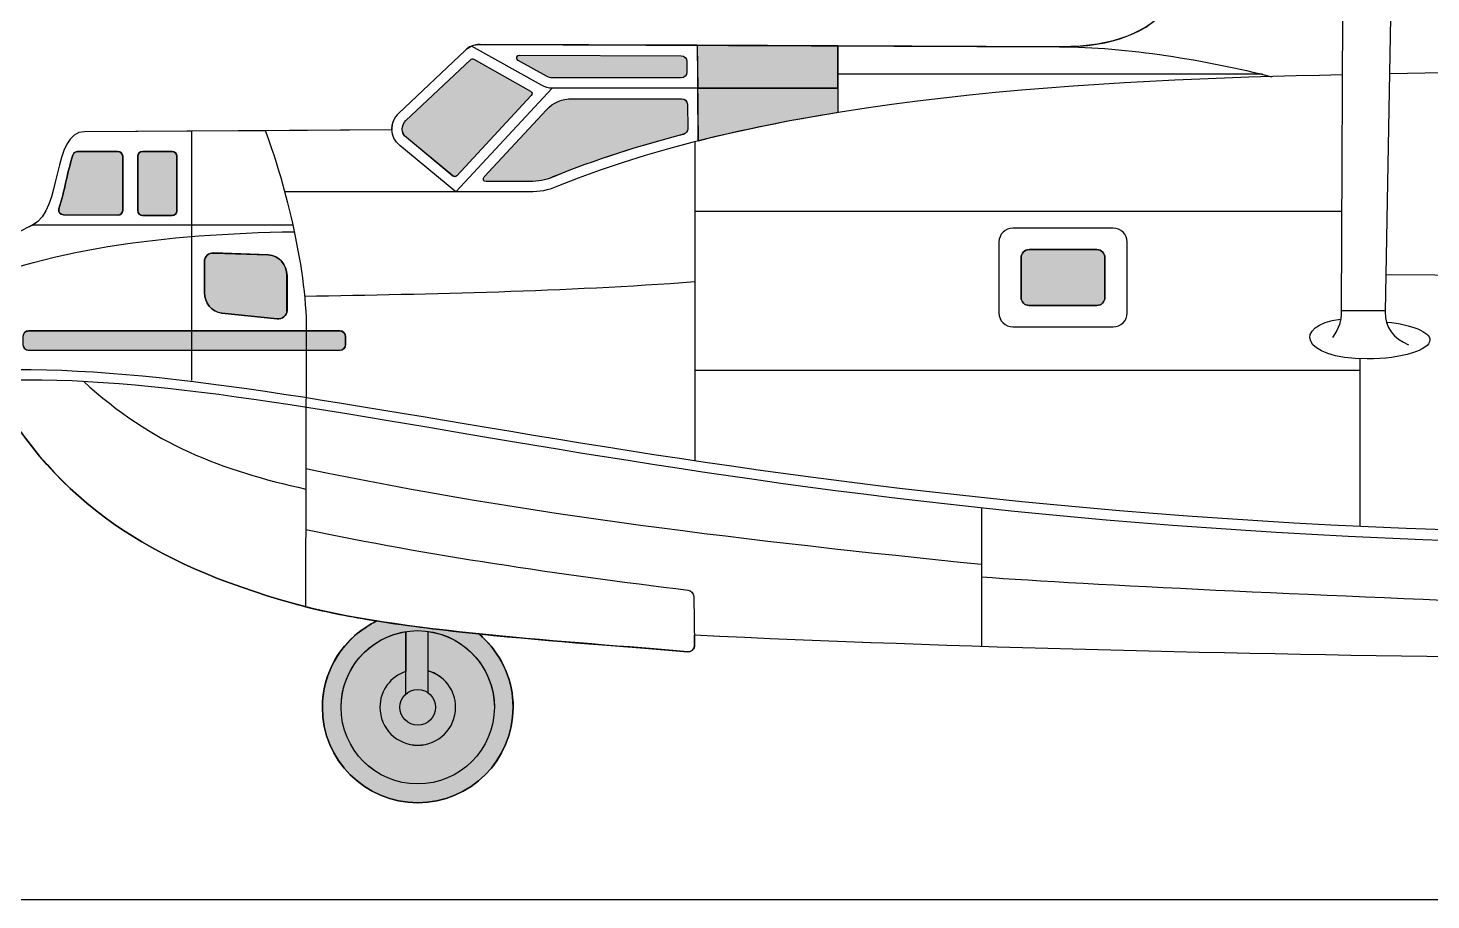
# Model space of a CAD drawing. Extents: x 65 to 351, y 40 to 244.
# Drawn here: x 104.8 to 127.58, y 197.93 to 212.08 of the extents above; entities that cross this region are included whole.
import ezdxf

# ---------------------------------------------------------------- set-up
doc = ezdxf.new("R2010")
doc.units = 0
doc.header["$MEASUREMENT"] = 0
doc.layers.add('4-VIEW', color=7, linetype='CONTINUOUS')
doc.layers.add('SOLIDS', color=7, linetype='CONTINUOUS')

msp = doc.modelspace()

# ---------------------------------------------------------------- hatches: boundary and pattern name
at = {"layer": 'SOLIDS'}
h = msp.add_hatch(color=7, dxfattribs=at)
edge = h.paths.add_edge_path()
edge.add_spline(control_points=[(115.406, 211.633), (115.406, 211.633), (112.783, 211.643), (112.783, 211.643), (112.736, 211.643), (112.719, 211.58), (112.76, 211.556), (112.76, 211.556), (113.22, 211.299), (113.22, 211.299), (113.251, 211.281), (113.278, 211.273), (113.314, 211.273), (113.314, 211.273), (115.405, 211.273), (115.405, 211.273), (115.456, 211.273), (115.498, 211.315), (115.498, 211.365), (115.498, 211.365), (115.498, 211.54), (115.498, 211.54), (115.498, 211.591), (115.457, 211.633), (115.406, 211.633)], knot_values=[0, 0, 0, 0, 1, 1, 1, 2, 2, 2, 3, 3, 3, 4, 4, 4, 5, 5, 5, 6, 6, 6, 7, 7, 7, 8, 8, 8, 8], degree=3, periodic=1)
msp.add_hatch(color=7, dxfattribs=at).paths.add_polyline_path([(117.951, 211.792), (115.667, 211.801), (115.674, 211.104), (117.951, 211.104), (117.951, 211.337)])
h = msp.add_hatch(color=7, dxfattribs=at)
edge = h.paths.add_edge_path()
edge.add_spline(control_points=[(121.547, 211.777), (121.55, 211.777), (121.554, 211.777), (121.557, 211.777), (121.554, 211.777), (121.55, 211.777), (121.547, 211.777)], knot_values=[0, 0, 0, 0, 1, 1, 1, 2, 2, 2, 2], degree=3, periodic=1)
h = msp.add_hatch(color=7, dxfattribs=at)
edge = h.paths.add_edge_path()
edge.add_spline(control_points=[(111.984, 211.568), (111.984, 211.568), (110.935, 210.579), (110.935, 210.579), (110.854, 210.502), (110.858, 210.374), (110.944, 210.303), (110.944, 210.303), (111.698, 209.68), (111.698, 209.68), (111.717, 209.664), (111.744, 209.666), (111.761, 209.685), (111.761, 209.685), (112.972, 210.985), (112.972, 210.985), (112.992, 211.007), (112.987, 211.042), (112.961, 211.057), (112.961, 211.057), (112.039, 211.575), (112.039, 211.575), (112.021, 211.584), (111.999, 211.582), (111.984, 211.568)], knot_values=[0, 0, 0, 0, 1, 1, 1, 2, 2, 2, 3, 3, 3, 4, 4, 4, 5, 5, 5, 6, 6, 6, 7, 7, 7, 8, 8, 8, 8], degree=3, periodic=1)
h = msp.add_hatch(color=7, dxfattribs=at)
edge = h.paths.add_edge_path()
edge.add_spline(control_points=[(113.219, 210.754), (113.219, 210.754), (112.207, 209.667), (112.207, 209.667), (112.179, 209.638), (112.2, 209.59), (112.241, 209.59), (112.241, 209.59), (112.946, 209.59), (112.946, 209.59), (113.082, 209.59), (113.199, 209.613), (113.324, 209.664), (114.011, 209.946), (114.724, 210.17), (115.442, 210.356), (115.484, 210.367), (115.511, 210.404), (115.511, 210.447), (115.511, 210.447), (115.507, 210.844), (115.507, 210.844), (115.506, 210.894), (115.465, 210.935), (115.415, 210.935), (115.415, 210.935), (113.634, 210.935), (113.634, 210.935), (113.471, 210.935), (113.33, 210.874), (113.219, 210.754)], knot_values=[0, 0, 0, 0, 1, 1, 1, 2, 2, 2, 3, 3, 3, 4, 4, 4, 5, 5, 5, 6, 6, 6, 7, 7, 7, 8, 8, 8, 9, 9, 9, 10, 10, 10, 10], degree=3, periodic=1)
h = msp.add_hatch(color=7, dxfattribs=at)
edge = h.paths.add_edge_path()
edge.add_spline(control_points=[(117.951, 211.104), (117.951, 211.104), (115.674, 211.104), (115.674, 211.104), (115.674, 211.104), (115.682, 210.248), (115.682, 210.248), (116.412, 210.432), (117.174, 210.584), (117.951, 210.71), (117.951, 210.71), (117.951, 211.104), (117.951, 211.104)], knot_values=[0, 0, 0, 0, 1, 1, 1, 2, 2, 2, 3, 3, 3, 4, 4, 4, 4], degree=3, periodic=1)
h = msp.add_hatch(color=7, dxfattribs=at)
edge = h.paths.add_edge_path()
edge.add_spline(control_points=[(105.531, 210.02), (105.437, 209.744), (105.396, 209.435), (105.302, 209.147), (105.286, 209.099), (105.326, 209.051), (105.376, 209.051), (105.376, 209.051), (106.261, 209.044), (106.261, 209.044), (106.304, 209.043), (106.338, 209.078), (106.338, 209.121), (106.338, 209.121), (106.338, 210), (106.338, 210), (106.338, 210.043), (106.304, 210.077), (106.261, 210.077), (106.261, 210.077), (105.605, 210.077), (105.605, 210.077), (105.57, 210.077), (105.542, 210.053), (105.531, 210.02)], knot_values=[0, 0, 0, 0, 1, 1, 1, 2, 2, 2, 3, 3, 3, 4, 4, 4, 5, 5, 5, 6, 6, 6, 7, 7, 7, 8, 8, 8, 8], degree=3, periodic=1)
h = msp.add_hatch(color=7, dxfattribs=at)
edge = h.paths.add_edge_path()
edge.add_spline(control_points=[(107.14, 210.077), (107.14, 210.077), (106.659, 210.077), (106.659, 210.077), (106.617, 210.077), (106.582, 210.043), (106.582, 210), (106.582, 210), (106.582, 209.118), (106.582, 209.118), (106.582, 209.075), (106.616, 209.041), (106.658, 209.041), (106.658, 209.041), (107.139, 209.037), (107.139, 209.037), (107.182, 209.037), (107.217, 209.071), (107.217, 209.114), (107.217, 209.114), (107.217, 210), (107.217, 210), (107.217, 210.043), (107.182, 210.077), (107.14, 210.077)], knot_values=[0, 0, 0, 0, 1, 1, 1, 2, 2, 2, 3, 3, 3, 4, 4, 4, 5, 5, 5, 6, 6, 6, 7, 7, 7, 8, 8, 8, 8], degree=3, periodic=1)
h = msp.add_hatch(color=7, dxfattribs=at)
edge = h.paths.add_edge_path()
edge.add_spline(control_points=[(107.665, 208.292), (107.665, 208.292), (107.665, 207.788), (107.665, 207.788), (107.665, 207.622), (107.781, 207.472), (107.946, 207.455), (107.946, 207.455), (108.844, 207.362), (108.844, 207.362), (108.929, 207.353), (109.006, 207.412), (109.006, 207.498), (109.006, 207.498), (109.006, 208.064), (109.006, 208.064), (109.006, 208.238), (108.876, 208.395), (108.702, 208.4), (108.702, 208.4), (107.817, 208.43), (107.817, 208.43), (107.735, 208.433), (107.665, 208.375), (107.665, 208.292)], knot_values=[0, 0, 0, 0, 1, 1, 1, 2, 2, 2, 3, 3, 3, 4, 4, 4, 5, 5, 5, 6, 6, 6, 7, 7, 7, 8, 8, 8, 8], degree=3, periodic=1)
h = msp.add_hatch(color=7, dxfattribs=at)
edge = h.paths.add_edge_path()
edge.add_spline(control_points=[(121.053, 208.485), (120.982, 208.485), (120.924, 208.427), (120.924, 208.356), (120.924, 208.356), (120.924, 207.709), (120.924, 207.709), (120.924, 207.639), (120.982, 207.581), (121.053, 207.581), (121.053, 207.581), (122.156, 207.581), (122.156, 207.581), (122.227, 207.581), (122.285, 207.639), (122.285, 207.709), (122.285, 207.709), (122.285, 208.356), (122.285, 208.356), (122.285, 208.427), (122.227, 208.485), (122.156, 208.485), (122.156, 208.485), (121.053, 208.485), (121.053, 208.485)], knot_values=[0, 0, 0, 0, 1, 1, 1, 2, 2, 2, 3, 3, 3, 4, 4, 4, 5, 5, 5, 6, 6, 6, 7, 7, 7, 8, 8, 8, 8], degree=3, periodic=1)
h = msp.add_hatch(color=7, dxfattribs=at)
edge = h.paths.add_edge_path()
edge.add_spline(control_points=[(107.457, 207.166), (107.457, 207.166), (104.811, 207.166), (104.811, 207.166), (104.761, 207.166), (104.72, 207.125), (104.72, 207.075), (104.72, 207.075), (104.72, 206.943), (104.72, 206.943), (104.72, 206.892), (104.761, 206.851), (104.811, 206.851), (104.811, 206.851), (107.457, 206.851), (107.457, 206.851), (107.457, 206.851), (109.318, 206.851), (109.318, 206.851), (109.318, 206.851), (109.864, 206.851), (109.864, 206.851), (109.914, 206.851), (109.955, 206.892), (109.955, 206.943), (109.955, 206.943), (109.955, 207.075), (109.955, 207.075), (109.955, 207.125), (109.914, 207.166), (109.864, 207.166), (109.864, 207.166), (109.319, 207.166), (109.319, 207.166), (109.319, 207.166), (107.457, 207.166), (107.457, 207.166)], knot_values=[0, 0, 0, 0, 1, 1, 1, 2, 2, 2, 3, 3, 3, 4, 4, 4, 5, 5, 5, 6, 6, 6, 7, 7, 7, 8, 8, 8, 9, 9, 9, 10, 10, 10, 11, 11, 11, 12, 12, 12, 12], degree=3, periodic=1)
h = msp.add_hatch(color=7, dxfattribs=at)
edge = h.paths.add_edge_path()
edge.add_spline(control_points=[(110.3, 202.366), (109.867, 202.091), (109.58, 201.608), (109.58, 201.058), (109.58, 200.202), (110.273, 199.509), (111.128, 199.509), (111.984, 199.509), (112.677, 200.202), (112.677, 201.058), (112.677, 201.488), (112.502, 201.877), (112.218, 202.158), (112.201, 202.175), (112.166, 202.212), (112.131, 202.248), (112.126, 202.248), (112.122, 202.249), (112.118, 202.249), (111.546, 202.308), (110.982, 202.377), (110.461, 202.46), (110.405, 202.429), (110.336, 202.389), (110.3, 202.366)], knot_values=[0, 0, 0, 0, 1, 1, 1, 2, 2, 2, 3, 3, 3, 4, 4, 4, 5, 5, 5, 6, 6, 6, 7, 7, 7, 8, 8, 8, 8], degree=3, periodic=1)
h = msp.add_hatch(color=7, dxfattribs=at)
edge = h.paths.add_edge_path()
edge.add_spline(control_points=[(110.934, 202.286), (110.34, 202.193), (109.884, 201.678), (109.884, 201.058), (109.884, 200.371), (110.442, 199.814), (111.128, 199.814), (111.816, 199.814), (112.372, 200.371), (112.372, 201.058), (112.372, 201.688), (111.904, 202.208), (111.296, 202.289), (111.296, 202.289), (111.296, 201.649), (111.296, 201.649), (111.554, 201.576), (111.743, 201.338), (111.743, 201.058), (111.743, 200.718), (111.468, 200.443), (111.128, 200.443), (110.789, 200.443), (110.514, 200.718), (110.514, 201.058), (110.514, 201.329), (110.69, 201.559), (110.934, 201.641), (110.934, 201.641), (110.934, 202.286), (110.934, 202.286)], knot_values=[0, 0, 0, 0, 1, 1, 1, 2, 2, 2, 3, 3, 3, 4, 4, 4, 5, 5, 5, 6, 6, 6, 7, 7, 7, 8, 8, 8, 9, 9, 9, 10, 10, 10, 10], degree=3, periodic=1)

# ---------------------------------------------------------------- linework, layer by layer
at = {"layer": '4-VIEW', "color": 7}
for points in [[(115.667, 211.801), (115.682, 210.243)], [(117.951, 211.792), (117.951, 210.705)], [(133.584, 211.465), (126.905, 211.336)], [(117.951, 211.338), (124.845, 211.338)], [(111.746, 209.421), (113.313, 211.104)], [(107.457, 210.409), (107.457, 206.362)], [(115.626, 210.23), (115.626, 205.063)], [(115.626, 209.109), (126.127, 209.109)], [(104.878, 208.886), (109.113, 208.886)], [(126.844, 208.084), (129.227, 208.066)], [(126.119, 207.495), (126.833, 207.495)], [(126.425, 206.715), (126.425, 203.998)], [(115.626, 206.53), (126.425, 206.53)], [(120.28, 204.297), (120.28, 202.052)], [(110.934, 201.272), (110.934, 202.29)], [(111.296, 201.293), (111.296, 202.289)], [(181.752, 197.932), (103.375, 197.932)]]:
    msp.add_lwpolyline(points, dxfattribs=at)
for points in [[(121.547, 211.778), (123.312, 211.768), (123.75, 212.745), (124.096, 214.238)], [(103.496, 207.777), (105.032, 208.5), (107.021, 208.742), (109.123, 208.777)], [(109.29, 207.731), (111.378, 207.766), (113.498, 207.809), (115.626, 207.966)], [(105.702, 206.351), (106.817, 205.316), (107.95, 204.905), (109.312, 204.599)], [(109.313, 204.936), (112.882, 204.176), (116.574, 203.759), (120.28, 203.38)], [(120.28, 203.175), (122.055, 203.045), (125.741, 202.876), (129.003, 202.75)], [(115.62, 202.232), (119.986, 202.026), (124.362, 201.926), (128.742, 201.869)]]:
    msp.add_open_spline(points, degree=3, dxfattribs=at)
for points, knots in [([(126.148, 213.529), (126.148, 213.529), (126.119, 207.495), (126.119, 207.495), (126.119, 207.301), (126.095, 207.231), (125.977, 207.059)], [0, 0, 0, 0, 1, 1, 1, 2, 2, 2, 2]), ([(126.945, 213.449), (126.945, 213.449), (126.832, 207.48), (126.832, 207.48), (126.828, 207.22), (126.975, 207.043), (127.215, 206.939)], [0, 0, 0, 0, 1, 1, 1, 2, 2, 2, 2]), ([(111.746, 209.421), (111.746, 209.421), (110.836, 210.173), (110.836, 210.173), (110.672, 210.309), (110.664, 210.556), (110.819, 210.702), (110.819, 210.702), (111.898, 211.719), (111.898, 211.719), (111.966, 211.783), (112.047, 211.815), (112.141, 211.815), (112.141, 211.815), (121.547, 211.778), (121.547, 211.778), (122.63, 211.774), (123.942, 211.562), (124.989, 211.292)], [0, 0, 0, 0, 1, 1, 1, 2, 2, 2, 3, 3, 3, 4, 4, 4, 5, 5, 5, 6, 6, 6, 6]), ([(117.951, 211.104), (117.951, 211.104), (113.313, 211.104), (113.313, 211.104), (113.249, 211.104), (113.193, 211.12), (113.137, 211.152), (113.137, 211.152), (112.003, 211.788), (112.003, 211.788)], [0, 0, 0, 0, 1, 1, 1, 2, 2, 2, 3, 3, 3, 3]), ([(115.498, 211.366), (115.498, 211.366), (115.498, 211.541), (115.498, 211.541), (115.498, 211.592), (115.456, 211.633), (115.406, 211.633), (115.406, 211.633), (112.783, 211.644), (112.783, 211.644), (112.736, 211.644), (112.719, 211.58), (112.76, 211.557), (112.76, 211.557), (113.22, 211.299), (113.22, 211.299), (113.251, 211.282), (113.278, 211.273), (113.313, 211.273), (113.313, 211.273), (115.405, 211.273), (115.405, 211.273), (115.456, 211.273), (115.498, 211.315), (115.498, 211.366), (115.498, 211.366), (115.498, 211.366), (115.498, 211.366)], [0, 0, 0, 0, 1, 1, 1, 2, 2, 2, 3, 3, 3, 4, 4, 4, 5, 5, 5, 6, 6, 6, 7, 7, 7, 8, 8, 8, 9, 9, 9, 9]), ([(111.761, 209.685), (111.761, 209.685), (112.972, 210.985), (112.972, 210.985), (112.992, 211.007), (112.987, 211.042), (112.961, 211.057), (112.961, 211.057), (112.038, 211.575), (112.038, 211.575), (112.021, 211.585), (111.999, 211.582), (111.984, 211.568), (111.984, 211.568), (110.935, 210.579), (110.935, 210.579), (110.853, 210.503), (110.857, 210.374), (110.944, 210.303), (110.944, 210.303), (111.698, 209.681), (111.698, 209.681), (111.717, 209.665), (111.744, 209.667), (111.761, 209.685), (111.761, 209.685), (111.761, 209.685), (111.761, 209.685)], [0, 0, 0, 0, 1, 1, 1, 2, 2, 2, 3, 3, 3, 4, 4, 4, 5, 5, 5, 6, 6, 6, 7, 7, 7, 8, 8, 8, 9, 9, 9, 9]), ([(126.137, 211.321), (122.242, 211.246), (117.023, 210.999), (113.388, 209.508), (113.241, 209.448), (113.105, 209.421), (112.946, 209.421), (112.946, 209.421), (108.969, 209.421), (108.969, 209.421)], [0, 0, 0, 0, 1, 1, 1, 2, 2, 2, 3, 3, 3, 3]), ([(113.218, 210.755), (113.218, 210.755), (112.207, 209.668), (112.207, 209.668), (112.179, 209.638), (112.2, 209.59), (112.241, 209.59), (112.241, 209.59), (112.946, 209.59), (112.946, 209.59), (113.081, 209.59), (113.199, 209.613), (113.324, 209.665), (114.011, 209.946), (114.723, 210.171), (115.442, 210.357), (115.483, 210.368), (115.511, 210.404), (115.511, 210.447), (115.511, 210.447), (115.507, 210.844), (115.507, 210.844), (115.506, 210.895), (115.465, 210.935), (115.415, 210.935), (115.415, 210.935), (113.634, 210.935), (113.634, 210.935), (113.471, 210.935), (113.33, 210.874), (113.218, 210.755), (113.218, 210.755), (113.218, 210.755), (113.218, 210.755)], [0, 0, 0, 0, 1, 1, 1, 2, 2, 2, 3, 3, 3, 4, 4, 4, 5, 5, 5, 6, 6, 6, 7, 7, 7, 8, 8, 8, 9, 9, 9, 10, 10, 10, 11, 11, 11, 11]), ([(110.708, 210.43), (110.708, 210.43), (105.719, 210.399), (105.719, 210.399), (105.179, 210.396), (105.368, 209.127), (104.878, 208.886), (104.424, 208.662), (104.003, 208.422), (103.617, 208.163), (103.49, 208.078), (103.44, 207.92), (103.496, 207.777), (103.667, 207.34), (103.847, 206.94), (104.037, 206.575), (104.054, 206.543), (104.086, 206.524), (104.123, 206.526), (109.222, 206.747), (115.985, 204.053), (130.419, 203.882)], [0, 0, 0, 0, 1, 1, 1, 2, 2, 2, 3, 3, 3, 4, 4, 4, 5, 5, 5, 6, 6, 6, 7, 7, 7, 7]), ([(108.65, 210.417), (108.936, 209.688), (109.321, 208.226), (109.319, 207.182), (109.319, 207.182), (109.307, 202.69), (109.307, 202.69)], [0, 0, 0, 0, 1, 1, 1, 2, 2, 2, 2]), ([(106.261, 209.044), (106.261, 209.044), (105.376, 209.051), (105.376, 209.051), (105.325, 209.051), (105.286, 209.1), (105.302, 209.147), (105.396, 209.436), (105.437, 209.745), (105.531, 210.02), (105.542, 210.054), (105.57, 210.077), (105.605, 210.077), (105.605, 210.077), (106.261, 210.077), (106.261, 210.077), (106.304, 210.077), (106.338, 210.043), (106.338, 210.001), (106.338, 210.001), (106.338, 209.121), (106.338, 209.121), (106.338, 209.078), (106.304, 209.044), (106.261, 209.044), (106.261, 209.044), (106.261, 209.044), (106.261, 209.044)], [0, 0, 0, 0, 1, 1, 1, 2, 2, 2, 3, 3, 3, 4, 4, 4, 5, 5, 5, 6, 6, 6, 7, 7, 7, 8, 8, 8, 9, 9, 9, 9]), ([(107.139, 209.037), (107.139, 209.037), (106.658, 209.041), (106.658, 209.041), (106.616, 209.041), (106.582, 209.076), (106.582, 209.118), (106.582, 209.118), (106.582, 210.001), (106.582, 210.001), (106.582, 210.043), (106.617, 210.077), (106.659, 210.077), (106.659, 210.077), (107.14, 210.077), (107.14, 210.077), (107.182, 210.077), (107.217, 210.043), (107.217, 210.001), (107.217, 210.001), (107.217, 209.114), (107.217, 209.114), (107.217, 209.071), (107.182, 209.037), (107.139, 209.037), (107.139, 209.037), (107.139, 209.037), (107.139, 209.037)], [0, 0, 0, 0, 1, 1, 1, 2, 2, 2, 3, 3, 3, 4, 4, 4, 5, 5, 5, 6, 6, 6, 7, 7, 7, 8, 8, 8, 9, 9, 9, 9]), ([(120.792, 208.835), (120.792, 208.835), (122.417, 208.835), (122.417, 208.835), (122.543, 208.835), (122.645, 208.733), (122.645, 208.607), (122.645, 208.607), (122.645, 207.459), (122.645, 207.459), (122.645, 207.333), (122.543, 207.231), (122.417, 207.231), (122.417, 207.231), (120.792, 207.231), (120.792, 207.231), (120.666, 207.231), (120.564, 207.333), (120.564, 207.459), (120.564, 207.459), (120.564, 208.607), (120.564, 208.607), (120.564, 208.733), (120.666, 208.835), (120.792, 208.835), (120.792, 208.835), (120.792, 208.835), (120.792, 208.835)], [0, 0, 0, 0, 1, 1, 1, 2, 2, 2, 3, 3, 3, 4, 4, 4, 5, 5, 5, 6, 6, 6, 7, 7, 7, 8, 8, 8, 9, 9, 9, 9]), ([(107.817, 208.431), (107.817, 208.431), (108.702, 208.401), (108.702, 208.401), (108.876, 208.395), (109.005, 208.239), (109.005, 208.064), (109.005, 208.064), (109.005, 207.499), (109.005, 207.499), (109.005, 207.412), (108.929, 207.354), (108.844, 207.362), (108.844, 207.362), (107.946, 207.456), (107.946, 207.456), (107.78, 207.472), (107.665, 207.622), (107.665, 207.788), (107.665, 207.788), (107.665, 208.293), (107.665, 208.293), (107.665, 208.375), (107.735, 208.433), (107.817, 208.431), (107.817, 208.431), (107.817, 208.431), (107.817, 208.431)], [0, 0, 0, 0, 1, 1, 1, 2, 2, 2, 3, 3, 3, 4, 4, 4, 5, 5, 5, 6, 6, 6, 7, 7, 7, 8, 8, 8, 9, 9, 9, 9]), ([(121.053, 208.485), (121.053, 208.485), (122.156, 208.485), (122.156, 208.485), (122.227, 208.485), (122.285, 208.427), (122.285, 208.356), (122.285, 208.356), (122.285, 207.71), (122.285, 207.71), (122.285, 207.639), (122.227, 207.581), (122.156, 207.581), (122.156, 207.581), (121.053, 207.581), (121.053, 207.581), (120.982, 207.581), (120.924, 207.639), (120.924, 207.71), (120.924, 207.71), (120.924, 208.356), (120.924, 208.356), (120.924, 208.427), (120.982, 208.485), (121.053, 208.485), (121.053, 208.485), (121.053, 208.485), (121.053, 208.485)], [0, 0, 0, 0, 1, 1, 1, 2, 2, 2, 3, 3, 3, 4, 4, 4, 5, 5, 5, 6, 6, 6, 7, 7, 7, 8, 8, 8, 9, 9, 9, 9]), ([(126.865, 207.309), (127.27, 207.268), (127.561, 207.154), (127.561, 207.019), (127.561, 206.85), (127.104, 206.713), (126.54, 206.713), (125.45, 206.713), (125.334, 207.258), (126.112, 207.358)], [0, 0, 0, 0, 1, 1, 1, 2, 2, 2, 3, 3, 3, 3]), ([(104.811, 207.167), (104.811, 207.167), (109.864, 207.167), (109.864, 207.167), (109.914, 207.167), (109.955, 207.125), (109.955, 207.075), (109.955, 207.075), (109.955, 206.943), (109.955, 206.943), (109.955, 206.893), (109.914, 206.852), (109.864, 206.852), (109.864, 206.852), (104.811, 206.852), (104.811, 206.852), (104.761, 206.852), (104.719, 206.893), (104.719, 206.943), (104.719, 206.943), (104.719, 207.075), (104.719, 207.075), (104.719, 207.125), (104.761, 207.167), (104.811, 207.167), (104.811, 207.167), (104.811, 207.167), (104.811, 207.167)], [0, 0, 0, 0, 1, 1, 1, 2, 2, 2, 3, 3, 3, 4, 4, 4, 5, 5, 5, 6, 6, 6, 7, 7, 7, 8, 8, 8, 9, 9, 9, 9]), ([(109.31, 203.944), (111.317, 203.525), (113.401, 203.22), (115.514, 202.96), (115.568, 202.954), (115.607, 202.909), (115.608, 202.855), (115.608, 202.855), (115.623, 202.069), (115.623, 202.069), (115.625, 202.005), (115.571, 201.954), (115.506, 201.96), (113.649, 202.123), (110.769, 202.277), (109.119, 202.74), (106.751, 203.405), (105.295, 204.382), (104.228, 206.227), (104.194, 206.288), (104.235, 206.363), (104.305, 206.366), (109.343, 206.545), (115.952, 203.934), (129.99, 203.716)], [0, 0, 0, 0, 1, 1, 1, 2, 2, 2, 3, 3, 3, 4, 4, 4, 5, 5, 5, 6, 6, 6, 7, 7, 7, 8, 8, 8, 8]), ([(110.462, 202.456), (109.94, 202.207), (109.58, 201.675), (109.58, 201.058), (109.58, 200.203), (110.273, 199.509), (111.128, 199.509), (111.984, 199.509), (112.677, 200.203), (112.677, 201.058), (112.677, 201.54), (112.457, 201.97), (112.112, 202.254)], [0, 0, 0, 0, 1, 1, 1, 2, 2, 2, 3, 3, 3, 4, 4, 4, 4]), ([(111.128, 202.302), (110.441, 202.302), (109.884, 201.745), (109.884, 201.058), (109.884, 200.371), (110.441, 199.814), (111.128, 199.814), (111.815, 199.814), (112.372, 200.371), (112.372, 201.058), (112.372, 201.745), (111.815, 202.302), (111.128, 202.302), (111.128, 202.302), (111.128, 202.302), (111.128, 202.302)], [0, 0, 0, 0, 1, 1, 1, 2, 2, 2, 3, 3, 3, 4, 4, 4, 5, 5, 5, 5]), ([(110.934, 201.641), (110.69, 201.559), (110.514, 201.329), (110.514, 201.058), (110.514, 200.718), (110.789, 200.444), (111.128, 200.444), (111.468, 200.444), (111.743, 200.718), (111.743, 201.058), (111.743, 201.34), (111.553, 201.578), (111.293, 201.65)], [0, 0, 0, 0, 1, 1, 1, 2, 2, 2, 3, 3, 3, 4, 4, 4, 4]), ([(111.128, 200.769), (111.288, 200.769), (111.418, 200.898), (111.418, 201.058), (111.418, 201.218), (111.288, 201.347), (111.128, 201.347), (110.969, 201.347), (110.839, 201.218), (110.839, 201.058), (110.839, 200.898), (110.969, 200.769), (111.128, 200.769), (111.128, 200.769), (111.128, 200.769), (111.128, 200.769)], [0, 0, 0, 0, 1, 1, 1, 2, 2, 2, 3, 3, 3, 4, 4, 4, 5, 5, 5, 5])]:
    msp.add_open_spline(points, degree=3, knots=knots, dxfattribs=at)
at = {"layer": 'SOLIDS'}
msp.add_lwpolyline([(117.951, 211.792), (115.667, 211.801), (115.674, 211.104), (117.951, 211.104), (117.951, 211.337), (117.951, 211.792)], dxfattribs=at)
for points, knots in [([(121.557, 211.777), (121.561, 211.777), (121.565, 211.777), (121.569, 211.777), (123.314, 211.776), (123.751, 212.749), (124.096, 214.235), (123.902, 214.236), (123.708, 214.238), (123.513, 214.24), (123.513, 214.24), (123.512, 214.091), (123.512, 214.091), (123.508, 213.696), (123.185, 213.376), (122.79, 213.376), (122.79, 213.376), (121.725, 213.376), (121.725, 213.376), (121.725, 213.376), (121.516, 213.376), (121.516, 213.376), (121.119, 213.376), (120.795, 213.701), (120.795, 214.098), (120.795, 214.098), (120.795, 214.3), (120.795, 214.3), (120.153, 214.321), (119.513, 214.348), (118.877, 214.382), (118.706, 214.391), (118.535, 214.4), (118.364, 214.41), (117.909, 214.436), (117.536, 214.812), (117.538, 215.269), (117.538, 215.269), (117.546, 217.154), (117.546, 217.154), (117.546, 217.154), (117.272, 217.154), (117.272, 217.154), (117.272, 217.095), (117.224, 217.048), (117.165, 217.048), (117.165, 217.048), (117.111, 217.048), (117.111, 217.048), (117.169, 216.017), (116.977, 214.539), (116.798, 213.476), (116.795, 213.455), (116.738, 213.455), (116.737, 213.475), (116.643, 214.525), (116.479, 215.804), (116.611, 217.048), (116.553, 217.048), (116.505, 217.095), (116.505, 217.154), (116.505, 217.154), (116.505, 217.175), (116.505, 217.175), (116.505, 217.175), (115.821, 217.175), (115.821, 217.175), (115.487, 217.175), (115.491, 217.718), (115.821, 217.718), (115.821, 217.718), (116.505, 217.718), (116.505, 217.718), (116.505, 217.718), (116.505, 217.738), (116.505, 217.738), (116.505, 217.797), (116.553, 217.845), (116.611, 217.845), (116.611, 217.845), (116.695, 217.845), (116.695, 217.845), (116.645, 220.163), (117.005, 222.34), (117.168, 224.296), (117.171, 224.334), (117.227, 224.333), (117.229, 224.296), (117.338, 222.315), (117.245, 219.766), (117.119, 217.845), (117.119, 217.845), (117.165, 217.845), (117.165, 217.845), (117.224, 217.845), (117.272, 217.797), (117.272, 217.738), (117.272, 217.738), (117.548, 217.738), (117.548, 217.738), (117.548, 217.738), (117.554, 219.049), (117.554, 219.049), (117.555, 219.523), (117.94, 219.909), (118.413, 219.909), (118.607, 219.909), (118.803, 219.909), (118.998, 219.907), (119.642, 219.903), (120.29, 219.889), (120.926, 219.865), (121.242, 219.853), (121.555, 219.839), (121.863, 219.822), (122.503, 219.786), (123.124, 219.739), (123.707, 219.678), (124.479, 219.598), (125.186, 219.495), (125.791, 219.365), (126.241, 219.268), (126.634, 219.156), (126.956, 219.028), (127.842, 219.137), (128.853, 219.013), (129.553, 218.937), (132.36, 218.635), (134.824, 217.911), (137.298, 217.013), (137.375, 216.985), (137.406, 216.915), (137.398, 216.85), (137.396, 216.835), (137.393, 216.821), (137.387, 216.807), (137.659, 216.781), (137.887, 216.784), (138.132, 216.641), (138.132, 216.641), (140.458, 215.289), (140.458, 215.289), (140.458, 215.289), (141.482, 214.694), (141.482, 214.694), (141.551, 214.653), (141.521, 214.547), (141.441, 214.55), (140.182, 214.594), (138.884, 214.628), (137.58, 214.668), (136.298, 213.206), (138.312, 211.618), (140.883, 211.595), (140.883, 211.595), (141.012, 211.595), (141.012, 211.595), (141.019, 211.595), (141.027, 211.595), (141.034, 211.595), (141.034, 211.595), (143.009, 211.597), (143.009, 211.597), (143.009, 211.597), (143.274, 211.597), (143.274, 211.597), (143.813, 212.134), (144.534, 212.433), (145.361, 212.539), (146.155, 212.642), (147.046, 212.566), (147.967, 212.354), (148.151, 212.312), (148.336, 212.264), (148.522, 212.21), (149.116, 212.041), (149.717, 211.819), (150.306, 211.554), (150.306, 211.554), (159.394, 211.475), (159.394, 211.475), (159.561, 211.473), (159.719, 211.479), (159.875, 211.494), (160.113, 211.516), (160.344, 211.559), (160.593, 211.624), (160.787, 211.675), (160.98, 211.73), (161.172, 211.788), (161.813, 211.985), (162.436, 212.225), (163.043, 212.512), (163.766, 212.855), (164.468, 213.264), (165.154, 213.745), (165.96, 214.311), (166.744, 214.977), (167.517, 215.753), (168.626, 216.866), (169.712, 218.206), (170.805, 219.801), (171.791, 221.24), (172.866, 222.878), (174.213, 223.787), (174.729, 224.135), (175.285, 224.376), (175.89, 224.457), (176.115, 224.488), (176.346, 224.496), (176.585, 224.48), (179.033, 224.314), (180.596, 222.653), (180.999, 220.445), (181.055, 220.137), (181.089, 219.819), (181.099, 219.493), (181.099, 219.493), (181.275, 213.95), (181.275, 213.95), (181.275, 213.95), (181.345, 211.81), (181.345, 211.81), (181.348, 211.695), (181.29, 211.573), (181.195, 211.455), (180.927, 211.121), (180.37, 210.813), (180.1, 210.761), (180.1, 210.761), (173.809, 209.556), (173.809, 209.556), (173.809, 209.556), (162.715, 207.431), (162.715, 207.431), (162.715, 207.431), (159.457, 206.806), (159.457, 206.806), (159.457, 206.806), (152.954, 205.56), (152.954, 205.56), (152.954, 205.56), (152.943, 204.368), (152.943, 204.368), (152.942, 204.232), (152.848, 204.117), (152.719, 204.087), (152.706, 204.084), (152.694, 204.082), (152.681, 204.081), (152.681, 204.081), (134.076, 202.158), (134.076, 202.158), (134.076, 202.158), (134.076, 201.819), (134.076, 201.819), (134.076, 201.742), (134.014, 201.68), (133.938, 201.68), (133.938, 201.68), (133.324, 201.68), (133.324, 201.68), (133.324, 201.676), (133.324, 201.672), (133.324, 201.668), (133.324, 200.401), (132.296, 199.373), (131.029, 199.373), (129.761, 199.373), (128.733, 200.401), (128.733, 201.668), (128.733, 201.736), (128.736, 201.803), (128.742, 201.869), (124.362, 201.926), (119.986, 202.026), (115.621, 202.232), (115.621, 202.232), (115.624, 202.069), (115.624, 202.069), (115.625, 202.004), (115.571, 201.954), (115.506, 201.959), (114.55, 202.043), (113.322, 202.125), (112.131, 202.248), (112.166, 202.212), (112.201, 202.175), (112.218, 202.158), (112.502, 201.877), (112.677, 201.488), (112.677, 201.058), (112.677, 200.202), (111.984, 199.509), (111.128, 199.509), (110.273, 199.509), (109.58, 200.202), (109.58, 201.058), (109.58, 201.608), (109.867, 202.091), (110.3, 202.366), (110.336, 202.389), (110.405, 202.429), (110.461, 202.46), (110.043, 202.526), (109.652, 202.602), (109.307, 202.69), (109.243, 202.706), (109.18, 202.723), (109.119, 202.74), (106.751, 203.405), (105.295, 204.382), (104.229, 206.227), (104.194, 206.287), (104.235, 206.363), (104.305, 206.365), (104.32, 206.366), (104.334, 206.366), (104.349, 206.367), (104.349, 206.367), (104.258, 206.531), (104.258, 206.531), (104.213, 206.529), (104.168, 206.527), (104.123, 206.525), (104.086, 206.524), (104.054, 206.542), (104.037, 206.575), (103.847, 206.939), (103.667, 207.34), (103.496, 207.777), (103.44, 207.919), (103.49, 208.077), (103.617, 208.162), (104.003, 208.421), (104.424, 208.662), (104.878, 208.885), (105.369, 209.126), (105.179, 210.396), (105.719, 210.399), (105.719, 210.399), (107.457, 210.409), (107.457, 210.409), (107.457, 210.409), (108.651, 210.416), (108.651, 210.416), (108.651, 210.416), (110.708, 210.429), (110.708, 210.429), (110.704, 210.528), (110.741, 210.628), (110.819, 210.702), (110.819, 210.702), (111.898, 211.718), (111.898, 211.718), (111.93, 211.749), (111.965, 211.772), (112.003, 211.788), (112.046, 211.806), (112.092, 211.815), (112.141, 211.815), (112.141, 211.815), (115.667, 211.801), (115.667, 211.801), (115.667, 211.801), (117.951, 211.792), (117.951, 211.792), (117.951, 211.792), (121.557, 211.777), (121.557, 211.777)], [0, 0, 0, 0, 1, 1, 1, 2, 2, 2, 3, 3, 3, 4, 4, 4, 5, 5, 5, 6, 6, 6, 7, 7, 7, 8, 8, 8, 9, 9, 9, 10, 10, 10, 11, 11, 11, 12, 12, 12, 13, 13, 13, 14, 14, 14, 15, 15, 15, 16, 16, 16, 17, 17, 17, 18, 18, 18, 19, 19, 19, 20, 20, 20, 21, 21, 21, 22, 22, 22, 23, 23, 23, 24, 24, 24, 25, 25, 25, 26, 26, 26, 27, 27, 27, 28, 28, 28, 29, 29, 29, 30, 30, 30, 31, 31, 31, 32, 32, 32, 33, 33, 33, 34, 34, 34, 35, 35, 35, 36, 36, 36, 37, 37, 37, 38, 38, 38, 39, 39, 39, 40, 40, 40, 41, 41, 41, 42, 42, 42, 43, 43, 43, 44, 44, 44, 45, 45, 45, 46, 46, 46, 47, 47, 47, 48, 48, 48, 49, 49, 49, 50, 50, 50, 51, 51, 51, 52, 52, 52, 53, 53, 53, 54, 54, 54, 55, 55, 55, 56, 56, 56, 57, 57, 57, 58, 58, 58, 59, 59, 59, 60, 60, 60, 61, 61, 61, 62, 62, 62, 63, 63, 63, 64, 64, 64, 65, 65, 65, 66, 66, 66, 67, 67, 67, 68, 68, 68, 69, 69, 69, 70, 70, 70, 71, 71, 71, 72, 72, 72, 73, 73, 73, 74, 74, 74, 75, 75, 75, 76, 76, 76, 77, 77, 77, 78, 78, 78, 79, 79, 79, 80, 80, 80, 81, 81, 81, 82, 82, 82, 83, 83, 83, 84, 84, 84, 85, 85, 85, 86, 86, 86, 87, 87, 87, 88, 88, 88, 89, 89, 89, 90, 90, 90, 91, 91, 91, 92, 92, 92, 93, 93, 93, 94, 94, 94, 95, 95, 95, 96, 96, 96, 97, 97, 97, 98, 98, 98, 99, 99, 99, 100, 100, 100, 101, 101, 101, 102, 102, 102, 103, 103, 103, 104, 104, 104, 105, 105, 105, 106, 106, 106, 107, 107, 107, 108, 108, 108, 109, 109, 109, 110, 110, 110, 111, 111, 111, 112, 112, 112, 113, 113, 113, 114, 114, 114, 115, 115, 115, 116, 116, 116, 117, 117, 117, 118, 118, 118, 119, 119, 119, 120, 120, 120, 121, 121, 121, 122, 122, 122, 123, 123, 123, 123]), ([(115.406, 211.633), (115.406, 211.633), (112.783, 211.643), (112.783, 211.643), (112.736, 211.643), (112.719, 211.58), (112.76, 211.556), (112.76, 211.556), (113.22, 211.299), (113.22, 211.299), (113.251, 211.281), (113.278, 211.273), (113.314, 211.273), (113.314, 211.273), (115.405, 211.273), (115.405, 211.273), (115.456, 211.273), (115.498, 211.315), (115.498, 211.365), (115.498, 211.365), (115.498, 211.54), (115.498, 211.54), (115.498, 211.591), (115.457, 211.633), (115.406, 211.633)], [0, 0, 0, 0, 1, 1, 1, 2, 2, 2, 3, 3, 3, 4, 4, 4, 5, 5, 5, 6, 6, 6, 7, 7, 7, 8, 8, 8, 8]), ([(121.547, 211.777), (121.55, 211.777), (121.554, 211.777), (121.557, 211.777), (121.554, 211.777), (121.55, 211.777), (121.547, 211.777)], [0, 0, 0, 0, 1, 1, 1, 2, 2, 2, 2]), ([(111.984, 211.568), (111.984, 211.568), (110.935, 210.579), (110.935, 210.579), (110.854, 210.502), (110.858, 210.374), (110.944, 210.303), (110.944, 210.303), (111.698, 209.68), (111.698, 209.68), (111.717, 209.664), (111.744, 209.666), (111.761, 209.685), (111.761, 209.685), (112.972, 210.985), (112.972, 210.985), (112.992, 211.007), (112.987, 211.042), (112.961, 211.057), (112.961, 211.057), (112.039, 211.575), (112.039, 211.575), (112.021, 211.584), (111.999, 211.582), (111.984, 211.568)], [0, 0, 0, 0, 1, 1, 1, 2, 2, 2, 3, 3, 3, 4, 4, 4, 5, 5, 5, 6, 6, 6, 7, 7, 7, 8, 8, 8, 8]), ([(113.219, 210.754), (113.219, 210.754), (112.207, 209.667), (112.207, 209.667), (112.179, 209.638), (112.2, 209.59), (112.241, 209.59), (112.241, 209.59), (112.946, 209.59), (112.946, 209.59), (113.082, 209.59), (113.199, 209.613), (113.324, 209.664), (114.011, 209.946), (114.724, 210.17), (115.442, 210.356), (115.484, 210.367), (115.511, 210.404), (115.511, 210.447), (115.511, 210.447), (115.507, 210.844), (115.507, 210.844), (115.506, 210.894), (115.465, 210.935), (115.415, 210.935), (115.415, 210.935), (113.634, 210.935), (113.634, 210.935), (113.471, 210.935), (113.33, 210.874), (113.219, 210.754)], [0, 0, 0, 0, 1, 1, 1, 2, 2, 2, 3, 3, 3, 4, 4, 4, 5, 5, 5, 6, 6, 6, 7, 7, 7, 8, 8, 8, 9, 9, 9, 10, 10, 10, 10]), ([(117.951, 211.104), (117.951, 211.104), (115.674, 211.104), (115.674, 211.104), (115.674, 211.104), (115.682, 210.248), (115.682, 210.248), (116.412, 210.432), (117.174, 210.584), (117.951, 210.71), (117.951, 210.71), (117.951, 211.104), (117.951, 211.104)], [0, 0, 0, 0, 1, 1, 1, 2, 2, 2, 3, 3, 3, 4, 4, 4, 4]), ([(105.531, 210.02), (105.437, 209.744), (105.396, 209.435), (105.302, 209.147), (105.286, 209.099), (105.326, 209.051), (105.376, 209.051), (105.376, 209.051), (106.261, 209.044), (106.261, 209.044), (106.304, 209.043), (106.338, 209.078), (106.338, 209.121), (106.338, 209.121), (106.338, 210), (106.338, 210), (106.338, 210.043), (106.304, 210.077), (106.261, 210.077), (106.261, 210.077), (105.605, 210.077), (105.605, 210.077), (105.57, 210.077), (105.542, 210.053), (105.531, 210.02)], [0, 0, 0, 0, 1, 1, 1, 2, 2, 2, 3, 3, 3, 4, 4, 4, 5, 5, 5, 6, 6, 6, 7, 7, 7, 8, 8, 8, 8]), ([(107.14, 210.077), (107.14, 210.077), (106.659, 210.077), (106.659, 210.077), (106.617, 210.077), (106.582, 210.043), (106.582, 210), (106.582, 210), (106.582, 209.118), (106.582, 209.118), (106.582, 209.075), (106.616, 209.041), (106.658, 209.041), (106.658, 209.041), (107.139, 209.037), (107.139, 209.037), (107.182, 209.037), (107.217, 209.071), (107.217, 209.114), (107.217, 209.114), (107.217, 210), (107.217, 210), (107.217, 210.043), (107.182, 210.077), (107.14, 210.077)], [0, 0, 0, 0, 1, 1, 1, 2, 2, 2, 3, 3, 3, 4, 4, 4, 5, 5, 5, 6, 6, 6, 7, 7, 7, 8, 8, 8, 8]), ([(107.665, 208.292), (107.665, 208.292), (107.665, 207.788), (107.665, 207.788), (107.665, 207.622), (107.781, 207.472), (107.946, 207.455), (107.946, 207.455), (108.844, 207.362), (108.844, 207.362), (108.929, 207.353), (109.006, 207.412), (109.006, 207.498), (109.006, 207.498), (109.006, 208.064), (109.006, 208.064), (109.006, 208.238), (108.876, 208.395), (108.702, 208.4), (108.702, 208.4), (107.817, 208.43), (107.817, 208.43), (107.735, 208.433), (107.665, 208.375), (107.665, 208.292)], [0, 0, 0, 0, 1, 1, 1, 2, 2, 2, 3, 3, 3, 4, 4, 4, 5, 5, 5, 6, 6, 6, 7, 7, 7, 8, 8, 8, 8]), ([(121.053, 208.485), (120.982, 208.485), (120.924, 208.427), (120.924, 208.356), (120.924, 208.356), (120.924, 207.709), (120.924, 207.709), (120.924, 207.639), (120.982, 207.581), (121.053, 207.581), (121.053, 207.581), (122.156, 207.581), (122.156, 207.581), (122.227, 207.581), (122.285, 207.639), (122.285, 207.709), (122.285, 207.709), (122.285, 208.356), (122.285, 208.356), (122.285, 208.427), (122.227, 208.485), (122.156, 208.485), (122.156, 208.485), (121.053, 208.485), (121.053, 208.485)], [0, 0, 0, 0, 1, 1, 1, 2, 2, 2, 3, 3, 3, 4, 4, 4, 5, 5, 5, 6, 6, 6, 7, 7, 7, 8, 8, 8, 8]), ([(107.457, 207.166), (107.457, 207.166), (104.811, 207.166), (104.811, 207.166), (104.761, 207.166), (104.72, 207.125), (104.72, 207.075), (104.72, 207.075), (104.72, 206.943), (104.72, 206.943), (104.72, 206.892), (104.761, 206.851), (104.811, 206.851), (104.811, 206.851), (107.457, 206.851), (107.457, 206.851), (107.457, 206.851), (109.318, 206.851), (109.318, 206.851), (109.318, 206.851), (109.864, 206.851), (109.864, 206.851), (109.914, 206.851), (109.955, 206.892), (109.955, 206.943), (109.955, 206.943), (109.955, 207.075), (109.955, 207.075), (109.955, 207.125), (109.914, 207.166), (109.864, 207.166), (109.864, 207.166), (109.319, 207.166), (109.319, 207.166), (109.319, 207.166), (107.457, 207.166), (107.457, 207.166)], [0, 0, 0, 0, 1, 1, 1, 2, 2, 2, 3, 3, 3, 4, 4, 4, 5, 5, 5, 6, 6, 6, 7, 7, 7, 8, 8, 8, 9, 9, 9, 10, 10, 10, 11, 11, 11, 12, 12, 12, 12]), ([(110.3, 202.366), (109.867, 202.091), (109.58, 201.608), (109.58, 201.058), (109.58, 200.202), (110.273, 199.509), (111.128, 199.509), (111.984, 199.509), (112.677, 200.202), (112.677, 201.058), (112.677, 201.488), (112.502, 201.877), (112.218, 202.158), (112.201, 202.175), (112.166, 202.212), (112.131, 202.248), (112.126, 202.248), (112.122, 202.249), (112.118, 202.249), (111.546, 202.308), (110.982, 202.377), (110.461, 202.46), (110.405, 202.429), (110.336, 202.389), (110.3, 202.366)], [0, 0, 0, 0, 1, 1, 1, 2, 2, 2, 3, 3, 3, 4, 4, 4, 5, 5, 5, 6, 6, 6, 7, 7, 7, 8, 8, 8, 8]), ([(110.934, 202.286), (110.34, 202.193), (109.884, 201.678), (109.884, 201.058), (109.884, 200.371), (110.442, 199.814), (111.128, 199.814), (111.816, 199.814), (112.372, 200.371), (112.372, 201.058), (112.372, 201.688), (111.904, 202.208), (111.296, 202.289), (111.296, 202.289), (111.296, 201.649), (111.296, 201.649), (111.554, 201.576), (111.743, 201.338), (111.743, 201.058), (111.743, 200.718), (111.468, 200.443), (111.128, 200.443), (110.789, 200.443), (110.514, 200.718), (110.514, 201.058), (110.514, 201.329), (110.69, 201.559), (110.934, 201.641), (110.934, 201.641), (110.934, 202.286), (110.934, 202.286)], [0, 0, 0, 0, 1, 1, 1, 2, 2, 2, 3, 3, 3, 4, 4, 4, 5, 5, 5, 6, 6, 6, 7, 7, 7, 8, 8, 8, 9, 9, 9, 10, 10, 10, 10])]:
    msp.add_open_spline(points, degree=3, knots=knots, dxfattribs=at)

doc.saveas('drawing.dxf')
